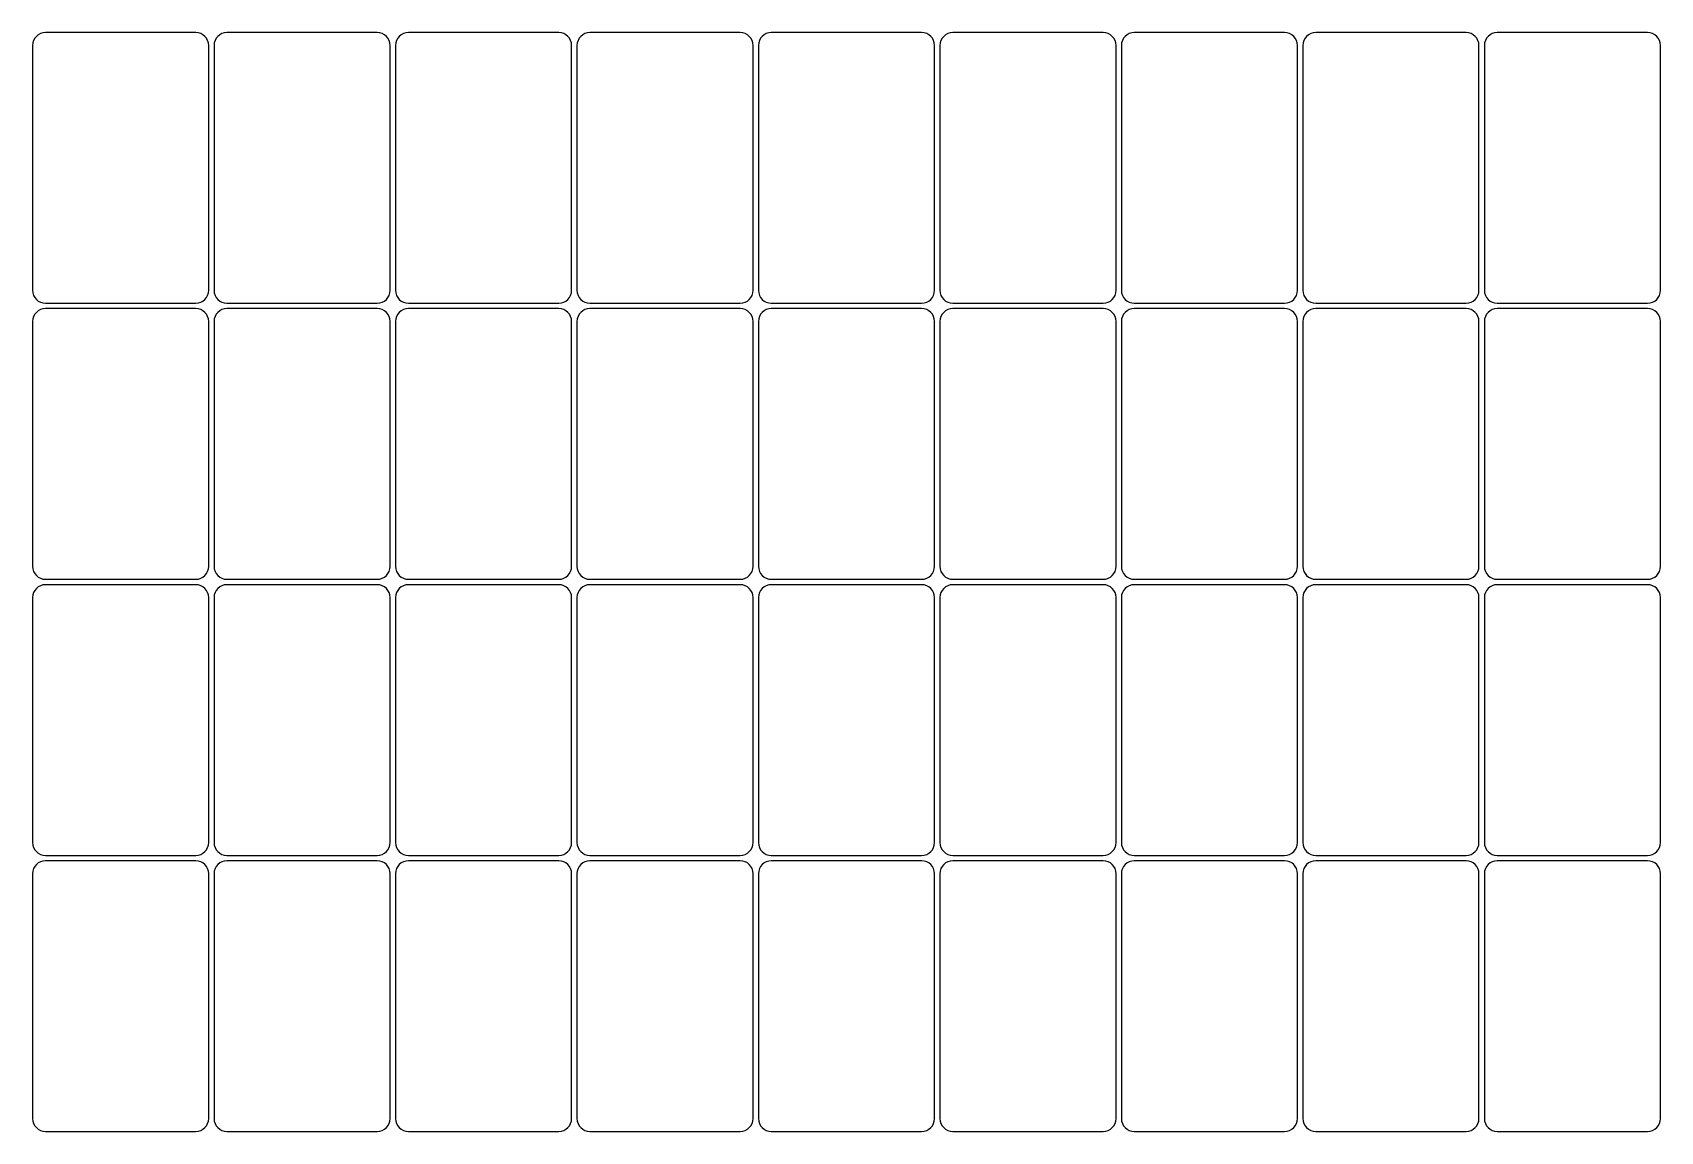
# Model space of a CAD drawing. Header units: millimetres. Extents: x 20 to 399, y -276 to -21.
import ezdxf

# ---------------------------------------------------------------- set-up
doc = ezdxf.new("R2010")
doc.units = ezdxf.units.MM

msp = doc.modelspace()

# ---------------------------------------------------------------- linework, layer by layer
for p, q in [((58.49, -20.66), (23.49, -20.66)), ((100.74, -20.66), (65.74, -20.66)), ((142.99, -20.66), (107.99, -20.66)), ((185.24, -20.66), (150.24, -20.66)), ((227.48, -20.66), (192.48, -20.66)), ((269.73, -20.66), (234.73, -20.66)), ((311.98, -20.66), (276.98, -20.66)), ((354.23, -20.66), (319.23, -20.66)), ((396.48, -20.66), (361.48, -20.66)), ((20.49, -23.66), (20.49, -80.66)), ((61.49, -80.66), (61.49, -23.66)), ((62.74, -23.66), (62.74, -80.66)), ((103.74, -80.66), (103.74, -23.66)), ((104.99, -23.66), (104.99, -80.66)), ((145.99, -80.66), (145.99, -23.66)), ((147.24, -23.66), (147.24, -80.66)), ((188.24, -80.66), (188.24, -23.66)), ((189.48, -23.66), (189.48, -80.66)), ((230.48, -80.66), (230.48, -23.66)), ((231.73, -23.66), (231.73, -80.66)), ((272.73, -80.66), (272.73, -23.66)), ((273.98, -23.66), (273.98, -80.66)), ((314.98, -80.66), (314.98, -23.66)), ((316.23, -23.66), (316.23, -80.66)), ((357.23, -80.66), (357.23, -23.66)), ((358.48, -23.66), (358.48, -80.66)), ((399.48, -80.66), (399.48, -23.66)), ((23.49, -83.66), (58.49, -83.66)), ((58.49, -84.92), (23.49, -84.92)), ((65.74, -83.66), (100.74, -83.66)), ((100.74, -84.92), (65.74, -84.92)), ((107.99, -83.66), (142.99, -83.66)), ((142.99, -84.92), (107.99, -84.92)), ((150.24, -83.66), (185.24, -83.66)), ((185.24, -84.92), (150.24, -84.92)), ((192.48, -83.66), (227.48, -83.66)), ((227.48, -84.92), (192.48, -84.92)), ((234.73, -83.66), (269.73, -83.66)), ((269.73, -84.92), (234.73, -84.92)), ((276.98, -83.66), (311.98, -83.66)), ((311.98, -84.92), (276.98, -84.92)), ((319.23, -83.66), (354.23, -83.66)), ((354.23, -84.92), (319.23, -84.92)), ((361.48, -83.66), (396.48, -83.66)), ((396.48, -84.92), (361.48, -84.92)), ((20.49, -87.92), (20.49, -144.92)), ((61.49, -144.92), (61.49, -87.92)), ((62.74, -87.92), (62.74, -144.92)), ((103.74, -144.92), (103.74, -87.92)), ((104.99, -87.92), (104.99, -144.92)), ((145.99, -144.92), (145.99, -87.92)), ((147.24, -87.92), (147.24, -144.92)), ((188.24, -144.92), (188.24, -87.92)), ((189.48, -87.92), (189.48, -144.92)), ((230.48, -144.92), (230.48, -87.92)), ((231.73, -87.92), (231.73, -144.92)), ((272.73, -144.92), (272.73, -87.92)), ((273.98, -87.92), (273.98, -144.92)), ((314.98, -144.92), (314.98, -87.92)), ((316.23, -87.92), (316.23, -144.92)), ((357.23, -144.92), (357.23, -87.92)), ((358.48, -87.92), (358.48, -144.92)), ((399.48, -144.92), (399.48, -87.92)), ((23.49, -147.92), (58.49, -147.92)), ((58.49, -149.18), (23.49, -149.18)), ((65.74, -147.92), (100.74, -147.92)), ((100.74, -149.18), (65.74, -149.18)), ((107.99, -147.92), (142.99, -147.92)), ((142.99, -149.18), (107.99, -149.18)), ((150.24, -147.92), (185.24, -147.92)), ((185.24, -149.18), (150.24, -149.18)), ((192.48, -147.92), (227.48, -147.92)), ((227.48, -149.18), (192.48, -149.18)), ((234.73, -147.92), (269.73, -147.92)), ((269.73, -149.18), (234.73, -149.18)), ((276.98, -147.92), (311.98, -147.92)), ((311.98, -149.18), (276.98, -149.18)), ((319.23, -147.92), (354.23, -147.92)), ((354.23, -149.18), (319.23, -149.18)), ((361.48, -147.92), (396.48, -147.92)), ((396.48, -149.18), (361.48, -149.18)), ((20.49, -152.18), (20.49, -209.18)), ((61.49, -209.18), (61.49, -152.18)), ((62.74, -152.18), (62.74, -209.18)), ((103.74, -209.18), (103.74, -152.18)), ((104.99, -152.18), (104.99, -209.18)), ((145.99, -209.18), (145.99, -152.18)), ((147.24, -152.18), (147.24, -209.18)), ((188.24, -209.18), (188.24, -152.18)), ((189.48, -152.18), (189.48, -209.18)), ((230.48, -209.18), (230.48, -152.18)), ((231.73, -152.18), (231.73, -209.18)), ((272.73, -209.18), (272.73, -152.18)), ((273.98, -152.18), (273.98, -209.18)), ((314.98, -209.18), (314.98, -152.18)), ((316.23, -152.18), (316.23, -209.18)), ((357.23, -209.18), (357.23, -152.18)), ((358.48, -152.18), (358.48, -209.18)), ((399.48, -209.18), (399.48, -152.18)), ((23.49, -212.18), (58.49, -212.18)), ((65.74, -212.18), (100.74, -212.18)), ((107.99, -212.18), (142.99, -212.18)), ((150.24, -212.18), (185.24, -212.18)), ((192.48, -212.18), (227.48, -212.18)), ((234.73, -212.18), (269.73, -212.18)), ((276.98, -212.18), (311.98, -212.18)), ((319.23, -212.18), (354.23, -212.18)), ((361.48, -212.18), (396.48, -212.18)), ((58.49, -213.44), (23.49, -213.44)), ((100.74, -213.44), (65.74, -213.44)), ((142.99, -213.44), (107.99, -213.44)), ((185.24, -213.44), (150.24, -213.44)), ((227.48, -213.44), (192.48, -213.44)), ((269.73, -213.44), (234.73, -213.44)), ((311.98, -213.44), (276.98, -213.44)), ((354.23, -213.44), (319.23, -213.44)), ((396.48, -213.44), (361.48, -213.44)), ((20.49, -216.44), (20.49, -273.44)), ((61.49, -273.44), (61.49, -216.44)), ((62.74, -216.44), (62.74, -273.44)), ((103.74, -273.44), (103.74, -216.44)), ((104.99, -216.44), (104.99, -273.44)), ((145.99, -273.44), (145.99, -216.44)), ((147.24, -216.44), (147.24, -273.44)), ((188.24, -273.44), (188.24, -216.44)), ((189.48, -216.44), (189.48, -273.44)), ((230.48, -273.44), (230.48, -216.44)), ((231.73, -216.44), (231.73, -273.44)), ((272.73, -273.44), (272.73, -216.44)), ((273.98, -216.44), (273.98, -273.44)), ((314.98, -273.44), (314.98, -216.44)), ((316.23, -216.44), (316.23, -273.44)), ((357.23, -273.44), (357.23, -216.44)), ((358.48, -216.44), (358.48, -273.44)), ((399.48, -273.44), (399.48, -216.44)), ((23.49, -276.44), (58.49, -276.44)), ((65.74, -276.44), (100.74, -276.44)), ((107.99, -276.44), (142.99, -276.44)), ((150.24, -276.44), (185.24, -276.44)), ((192.48, -276.44), (227.48, -276.44)), ((234.73, -276.44), (269.73, -276.44)), ((276.98, -276.44), (311.98, -276.44)), ((319.23, -276.44), (354.23, -276.44)), ((361.48, -276.44), (396.48, -276.44))]:
    msp.add_line(p, q)
for centre, start, end in [((23.49, -23.66), 90, 180), ((58.49, -23.66), 0, 90), ((65.74, -23.66), 90, 180), ((100.74, -23.66), 0, 90), ((107.99, -23.66), 90, 180), ((142.99, -23.66), 0, 90), ((150.24, -23.66), 90, 180), ((185.24, -23.66), 0, 90), ((192.48, -23.66), 90, 180), ((227.48, -23.66), 0, 90), ((234.73, -23.66), 90, 180), ((269.73, -23.66), 0, 90), ((276.98, -23.66), 90, 180), ((311.98, -23.66), 0, 90), ((319.23, -23.66), 90, 180), ((354.23, -23.66), 0, 90), ((361.48, -23.66), 90, 180), ((396.48, -23.66), 0, 90), ((23.49, -80.66), 180, 270), ((58.49, -80.66), 270, 360), ((65.74, -80.66), 180, 270), ((100.74, -80.66), 270, 360), ((107.99, -80.66), 180, 270), ((142.99, -80.66), 270, 360), ((150.24, -80.66), 180, 270), ((185.24, -80.66), 270, 360), ((192.48, -80.66), 180, 270), ((227.48, -80.66), 270, 360), ((234.73, -80.66), 180, 270), ((269.73, -80.66), 270, 360), ((276.98, -80.66), 180, 270), ((311.98, -80.66), 270, 360), ((319.23, -80.66), 180, 270), ((354.23, -80.66), 270, 360), ((361.48, -80.66), 180, 270), ((396.48, -80.66), 270, 360), ((23.49, -87.92), 90, 180), ((58.49, -87.92), 0, 90), ((65.74, -87.92), 90, 180), ((100.74, -87.92), 0, 90), ((107.99, -87.92), 90, 180), ((142.99, -87.92), 0, 90), ((150.24, -87.92), 90, 180), ((185.24, -87.92), 0, 90), ((192.48, -87.92), 90, 180), ((227.48, -87.92), 0, 90), ((234.73, -87.92), 90, 180), ((269.73, -87.92), 0, 90), ((276.98, -87.92), 90, 180), ((311.98, -87.92), 0, 90), ((319.23, -87.92), 90, 180), ((354.23, -87.92), 0, 90), ((361.48, -87.92), 90, 180), ((396.48, -87.92), 0, 90), ((23.49, -144.92), 180, 270), ((58.49, -144.92), 270, 360), ((65.74, -144.92), 180, 270), ((100.74, -144.92), 270, 360), ((107.99, -144.92), 180, 270), ((142.99, -144.92), 270, 360), ((150.24, -144.92), 180, 270), ((185.24, -144.92), 270, 360), ((192.48, -144.92), 180, 270), ((227.48, -144.92), 270, 360), ((234.73, -144.92), 180, 270), ((269.73, -144.92), 270, 360), ((276.98, -144.92), 180, 270), ((311.98, -144.92), 270, 360), ((319.23, -144.92), 180, 270), ((354.23, -144.92), 270, 360), ((361.48, -144.92), 180, 270), ((396.48, -144.92), 270, 360), ((23.49, -152.18), 90, 180), ((58.49, -152.18), 0, 90), ((65.74, -152.18), 90, 180), ((100.74, -152.18), 0, 90), ((107.99, -152.18), 90, 180), ((142.99, -152.18), 0, 90), ((150.24, -152.18), 90, 180), ((185.24, -152.18), 0, 90), ((192.48, -152.18), 90, 180), ((227.48, -152.18), 0, 90), ((234.73, -152.18), 90, 180), ((269.73, -152.18), 0, 90), ((276.98, -152.18), 90, 180), ((311.98, -152.18), 0, 90), ((319.23, -152.18), 90, 180), ((354.23, -152.18), 0, 90), ((361.48, -152.18), 90, 180), ((396.48, -152.18), 0, 90), ((23.49, -209.18), 180, 270), ((58.49, -209.18), 270, 360), ((65.74, -209.18), 180, 270), ((100.74, -209.18), 270, 360), ((107.99, -209.18), 180, 270), ((142.99, -209.18), 270, 360), ((150.24, -209.18), 180, 270), ((185.24, -209.18), 270, 360), ((192.48, -209.18), 180, 270), ((227.48, -209.18), 270, 360), ((234.73, -209.18), 180, 270), ((269.73, -209.18), 270, 360), ((276.98, -209.18), 180, 270), ((311.98, -209.18), 270, 360), ((319.23, -209.18), 180, 270), ((354.23, -209.18), 270, 360), ((361.48, -209.18), 180, 270), ((396.48, -209.18), 270, 360), ((23.49, -216.44), 90, 180), ((58.49, -216.44), 0, 90), ((65.74, -216.44), 90, 180), ((100.74, -216.44), 0, 90), ((107.99, -216.44), 90, 180), ((142.99, -216.44), 0, 90), ((150.24, -216.44), 90, 180), ((185.24, -216.44), 0, 90), ((192.48, -216.44), 90, 180), ((227.48, -216.44), 0, 90), ((234.73, -216.44), 90, 180), ((269.73, -216.44), 0, 90), ((276.98, -216.44), 90, 180), ((311.98, -216.44), 0, 90), ((319.23, -216.44), 90, 180), ((354.23, -216.44), 0, 90), ((361.48, -216.44), 90, 180), ((396.48, -216.44), 0, 90), ((23.49, -273.44), 180, 270), ((58.49, -273.44), 270, 360), ((65.74, -273.44), 180, 270), ((100.74, -273.44), 270, 360), ((107.99, -273.44), 180, 270), ((142.99, -273.44), 270, 360), ((150.24, -273.44), 180, 270), ((185.24, -273.44), 270, 360), ((192.48, -273.44), 180, 270), ((227.48, -273.44), 270, 360), ((234.73, -273.44), 180, 270), ((269.73, -273.44), 270, 360), ((276.98, -273.44), 180, 270), ((311.98, -273.44), 270, 360), ((319.23, -273.44), 180, 270), ((354.23, -273.44), 270, 360), ((361.48, -273.44), 180, 270), ((396.48, -273.44), 270, 360)]:
    msp.add_arc(centre, 3, start, end)

doc.saveas('drawing.dxf')
